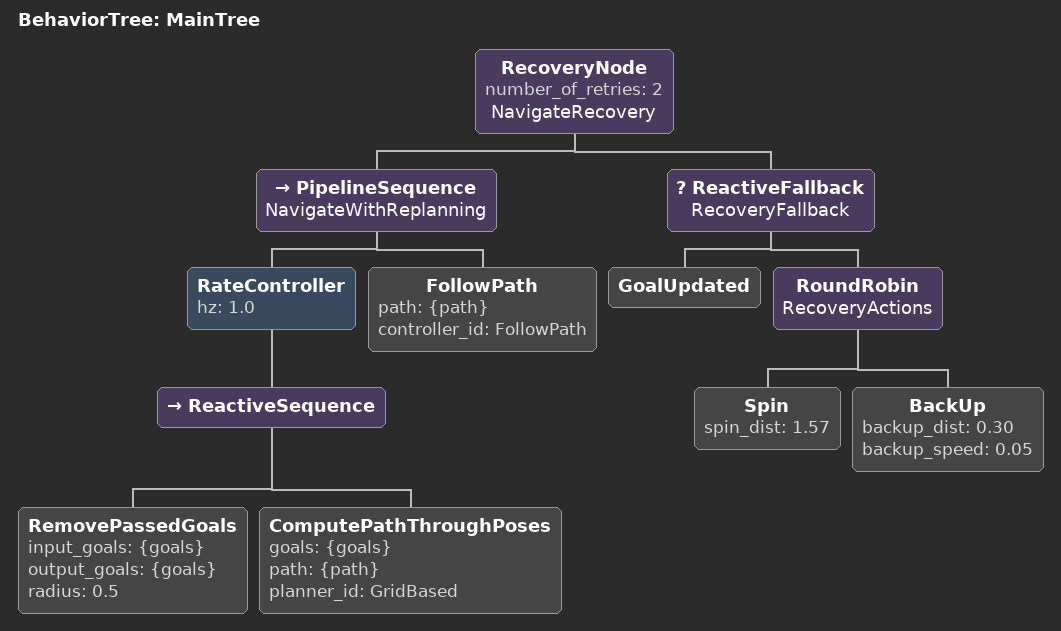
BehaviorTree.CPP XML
<root main_tree_to_execute="MainTree">
    <BehaviorTree ID="MainTree">
      <RecoveryNode number_of_retries="2" name="NavigateRecovery">
        <PipelineSequence name="NavigateWithReplanning">
          <RateController hz="1.0">
            <ReactiveSequence>
              <RemovePassedGoals input_goals="{goals}" output_goals="{goals}" radius="0.5"/>
              <ComputePathThroughPoses goals="{goals}" path="{path}" planner_id="GridBased"/>
            </ReactiveSequence>
          </RateController>
          <FollowPath path="{path}" controller_id="FollowPath"/>
        </PipelineSequence>
        <ReactiveFallback name="RecoveryFallback">
          <GoalUpdated/>
          <RoundRobin name="RecoveryActions">
            <Spin spin_dist="1.57"/>
            <BackUp backup_dist="0.30" backup_speed="0.05"/>
          </RoundRobin>
        </ReactiveFallback>
      </RecoveryNode>
    </BehaviorTree>
  </root>
